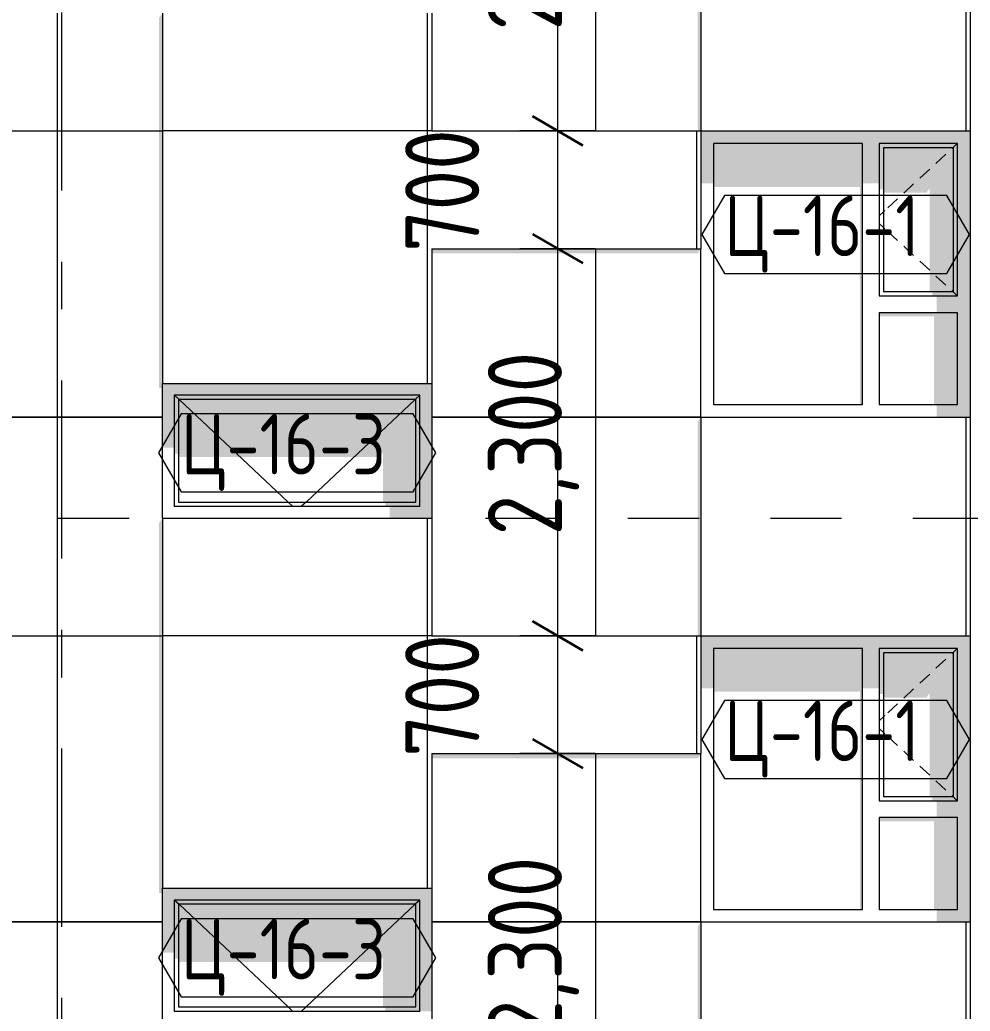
# Model space of a CAD drawing. Header units: millimetres. Extents: x 18162 to 7085488, y 72188 to 247925.
# Drawn here: x 4822692 to 4828340, y 100907 to 106797 of the extents above; entities that cross this region are included whole.
import ezdxf
from ezdxf.enums import TextEntityAlignment as Align

# ---------------------------------------------------------------- set-up
doc = ezdxf.new("R2010")
doc.units = ezdxf.units.MM
doc.header["$MEASUREMENT"] = 0
doc.linetypes.add('Dashed', pattern=[423.333333, 211.666667, -211.666667])
doc.linetypes.add('Double Dashed', pattern=[1093.611073, 529.166651, -211.666656, 141.111112, -211.666656])
for name, color, linetype in [('Archicad Windows', 7, 'Continuous'), ('Structural - Bearing', 7, 'Continuous'), ('Structural - Grid', 7, 'Continuous')]:
    doc.layers.add(name, color=color, linetype=linetype)
doc.styles.add('GENERATED_STYLE_3', font='', dxfattribs={"width": 0.8})
doc.styles.get('GENERATED_STYLE_3').set_extended_font_data('ISOCPEUR MON')
doc.dimstyles.new('GENERATED_STYLE__16', dxfattribs={"dimtxt": 440.00001, "dimasz": 228, "dimexe": 0.18, "dimexo": 0.0625, "dimgap": 0, "dimtad": 1, "dimdec": 0, "dimzin": 0, "dimdsep": 46, "dimtxsty": 'GENERATED_STYLE_3', "dimblk": 'ARROWHEAD_2', "dimblk1": 'ARROWHEAD_2', "dimblk2": 'ARROWHEAD_2', "dimcen": 0.09, "dimse1": 1, "dimse2": 1, "dimclrd": 13, "dimclre": 13, "dimclrt": 13, "dimadec": 0, "dimazin": 0, "dimtfac": 1, "dimtdec": 4, "dimtmove": 0, "dimatfit": 3, "dimfxl": 1, "dimtolj": 1, "dimtzin": 0, "dimarcsym": 0})

# ---------------------------------------------------------------- blocks, each defined once
blk = doc.blocks.new('*X1798', base_point=(4860813, 82836.7))
at = {"layer": 'Structural - Bearing', "color": 8, "linetype": 'Continuous', "lineweight": 13}
for p, q in [((4822913, 103736.7), (4822913, 101436.7)), ((4822501.9, 103136.7), (4822913, 103136.7)), ((4822913, 103136.7), (4823539.5, 103136.7)), ((4822913, 101436.7), (4822501.9, 101436.7)), ((4822501.9, 101436.7), (4822913, 101436.7)), ((4822913, 101436.7), (4823539.5, 101436.7)), ((4822913, 101436.7), (4822913, 100836.7)), ((4823539.5, 101436.7), (4822913, 101436.7))]:
    blk.add_line(p, q, dxfattribs=at)
blk = doc.blocks.new('*X1799', base_point=(4860813, 82836.7))
at = {"layer": 'Structural - Bearing', "color": 8, "linetype": 'Continuous', "lineweight": 13}
for p, q in [((4826113, 102436.7), (4826113, 101436.7)), ((4825139.5, 101436.7), (4825613, 101436.7)), ((4825613, 101436.7), (4825139.5, 101436.7)), ((4826113, 101436.7), (4825613, 101436.7)), ((4825613, 101436.7), (4826113, 101436.7)), ((4826113, 101436.7), (4826739.5, 101436.7)), ((4826113, 101436.7), (4826113, 100836.7)), ((4826739.5, 101436.7), (4826113, 101436.7)), ((4826113, 100836.7), (4826113, 100736.7))]:
    blk.add_line(p, q, dxfattribs=at)
blk = doc.blocks.new('*X1800', base_point=(4860813, 82836.7))
at = {"layer": 'Structural - Bearing', "color": 8, "linetype": 'Continuous', "lineweight": 13}
for p, q in [((4826113, 103736.7), (4826113, 103136.7)), ((4825139.5, 103136.7), (4825613, 103136.7)), ((4825613, 103136.7), (4826113, 103136.7)), ((4826113, 103136.7), (4826739.5, 103136.7))]:
    blk.add_line(p, q, dxfattribs=at)
blk = doc.blocks.new('*X1806', base_point=(4860813, 82836.7))
at = {"layer": 'Structural - Bearing', "color": 8, "linetype": 'Continuous', "lineweight": 13}
for p, q in [((4822913, 106736.7), (4822913, 104436.7)), ((4822501.9, 106136.7), (4822913, 106136.7)), ((4822913, 106136.7), (4823539.5, 106136.7)), ((4822913, 104436.7), (4822501.9, 104436.7)), ((4822501.9, 104436.7), (4822913, 104436.7)), ((4822913, 104436.7), (4823539.5, 104436.7)), ((4822913, 104436.7), (4822913, 103836.7)), ((4823539.5, 104436.7), (4822913, 104436.7)), ((4822913, 103836.7), (4822913, 103736.7))]:
    blk.add_line(p, q, dxfattribs=at)
blk = doc.blocks.new('*X1807', base_point=(4860813, 82836.7))
at = {"layer": 'Structural - Bearing', "color": 8, "linetype": 'Continuous', "lineweight": 13}
for p, q in [((4826113, 106736.7), (4826113, 106136.7)), ((4825139.5, 106136.7), (4825613, 106136.7)), ((4825613, 106136.7), (4826113, 106136.7)), ((4826113, 106136.7), (4826739.5, 106136.7))]:
    blk.add_line(p, q, dxfattribs=at)
blk = doc.blocks.new('*X1808', base_point=(4860813, 82836.7))
at = {"layer": 'Structural - Bearing', "color": 8, "linetype": 'Continuous', "lineweight": 13}
for p, q in [((4826113, 105436.7), (4826113, 104436.7)), ((4825139.5, 104436.7), (4825613, 104436.7)), ((4825613, 104436.7), (4825139.5, 104436.7)), ((4826113, 104436.7), (4825613, 104436.7)), ((4825613, 104436.7), (4826113, 104436.7)), ((4826113, 104436.7), (4826739.5, 104436.7)), ((4826113, 104436.7), (4826113, 103836.7)), ((4826739.5, 104436.7), (4826113, 104436.7)), ((4826113, 103836.7), (4826113, 103736.7))]:
    blk.add_line(p, q, dxfattribs=at)
blk = doc.blocks.new('*X1815', base_point=(4860813, 82836.7))
at = {"layer": 'Structural - Bearing', "color": 8, "linetype": 'Continuous', "lineweight": 13}
blk.add_line((4822913, 106836.7), (4822913, 106736.7), dxfattribs=at)
blk = doc.blocks.new('*X1816', base_point=(4860813, 82836.7))
at = {"layer": 'Structural - Bearing', "color": 8, "linetype": 'Continuous', "lineweight": 13}
for p, q in [((4826113, 108436.7), (4826113, 107436.7)), ((4825139.5, 107436.7), (4825613, 107436.7)), ((4825613, 107436.7), (4825139.5, 107436.7)), ((4826113, 107436.7), (4825613, 107436.7)), ((4825613, 107436.7), (4826113, 107436.7)), ((4826113, 107436.7), (4826739.5, 107436.7)), ((4826113, 107436.7), (4826113, 106836.7)), ((4826739.5, 107436.7), (4826113, 107436.7)), ((4826113, 106836.7), (4826113, 106736.7))]:
    blk.add_line(p, q, dxfattribs=at)
blk = doc.blocks.new('*X1996', base_point=(4860813, 82836.7))
at = {"layer": 'Structural - Bearing', "color": 7, "linetype": 'Continuous', "lineweight": 9}
for p, q in [((4825113, 103836.7), (4825113, 101636.7)), ((4824013, 103136.7), (4823539.5, 103136.7)), ((4825113, 103136.7), (4824013, 103136.7)), ((4825139.5, 103136.7), (4825113, 103136.7))]:
    blk.add_line(p, q, dxfattribs=at)
blk = doc.blocks.new('*X1997', base_point=(4860813, 82836.7))
at = {"layer": 'Structural - Bearing', "color": 7, "linetype": 'Continuous', "lineweight": 9}
for p, q in [((4825113, 106836.7), (4825113, 104636.7)), ((4824013, 106136.7), (4823539.5, 106136.7)), ((4825113, 106136.7), (4824013, 106136.7)), ((4825139.5, 106136.7), (4825113, 106136.7))]:
    blk.add_line(p, q, dxfattribs=at)
blk = doc.blocks.new('*X2011', base_point=(4860813, 82836.7))
at = {"layer": 'Structural - Bearing', "color": 7, "linetype": 'Continuous', "lineweight": 9}
blk.add_line((4826713, 103136.7), (4826713, 102436.7), dxfattribs=at)
blk = doc.blocks.new('*X2012', base_point=(4860813, 82836.7))
at = {"layer": 'Structural - Bearing', "color": 7, "linetype": 'Continuous', "lineweight": 9}
blk.add_line((4826713, 106136.7), (4826713, 105436.7), dxfattribs=at)
blk = doc.blocks.new('*X2024', base_point=(4860813, 82836.7))
at = {"layer": 'Structural - Bearing', "color": 7, "linetype": 'Continuous', "lineweight": 9}
for p, q in [((4828313, 101436.7), (4828313, 100836.7)), ((4828313, 100836.7), (4828313, 100136.7))]:
    blk.add_line(p, q, dxfattribs=at)
blk = doc.blocks.new('*X2025', base_point=(4860813, 82836.7))
at = {"layer": 'Structural - Bearing', "color": 7, "linetype": 'Continuous', "lineweight": 9}
for p, q in [((4828313, 104436.7), (4828313, 103836.7)), ((4828313, 103836.7), (4828313, 103136.7))]:
    blk.add_line(p, q, dxfattribs=at)
blk = doc.blocks.new('*X2026', base_point=(4860813, 82836.7))
at = {"layer": 'Structural - Bearing', "color": 7, "linetype": 'Continuous', "lineweight": 9}
for p, q in [((4828313, 107436.7), (4828313, 106836.7)), ((4828313, 106836.7), (4828313, 106136.7))]:
    blk.add_line(p, q, dxfattribs=at)
blk = doc.blocks.new('*D2133', base_point=(4860813, 82836.7))
at = {"color": 12, "linetype": 'Continuous', "lineweight": 35}
for p, q in [((4825738.1, 102523.3), (4826038.1, 102350.1)), ((4825738.1, 100223.3), (4826038.1, 100050.1))]:
    blk.add_line(p, q, dxfattribs=at)
at = {"color": 13, "linetype": 'Continuous', "lineweight": 13}
for p, q in [((4826113.1, 102436.7), (4825663.1, 102436.7)), ((4825888.1, 100136.7), (4825888.1, 102436.7)), ((4826113.1, 100136.7), (4825663.1, 100136.7))]:
    blk.add_line(p, q, dxfattribs=at)
at = {"color": 13, "lineweight": 13, "char_height": 440, "attachment_point": 7, "rotation": 90, "style": 'GENERATED_STYLE_3'}
for s, insert in [('\\A1;{\\pql;\\fISOCPEUR MON|b0|i0|c0|p0;\\W0.800000;700}', (4825421.8, 102417.8)), ('\\A1;{\\pql;\\fISOCPEUR MON|b0|i0|c0|p0;\\W0.800000;2,300}', (4826015.7, 100733.4))]:
    blk.add_mtext(s, dxfattribs=dict(at, insert=insert))
blk = doc.blocks.new('ARROWHEAD_2')
at = {"color": 0, "linetype": 'Continuous', "lineweight": 0}
for p, q in [((-0.378, -0.655), (0.378, 0.655)), ((0, 0), (-1, 0))]:
    blk.add_line(p, q, dxfattribs=at)
blk = doc.blocks.new('*D2134', base_point=(4860813, 82836.7))
at = {"color": 12, "linetype": 'Continuous', "lineweight": 35}
for p, q in [((4825738.1, 103223.3), (4826038.1, 103050.1)), ((4825738.1, 102523.3), (4826038.1, 102350.1))]:
    blk.add_line(p, q, dxfattribs=at)
at = {"color": 13, "linetype": 'Continuous', "lineweight": 13}
for p, q in [((4826113.1, 103136.7), (4825663.1, 103136.7)), ((4825888.1, 102436.7), (4825888.1, 103136.7)), ((4826113.1, 102436.7), (4825663.1, 102436.7))]:
    blk.add_line(p, q, dxfattribs=at)
blk = doc.blocks.new('*D2135', base_point=(4860813, 82836.7))
at = {"color": 12, "linetype": 'Continuous', "lineweight": 35}
for p, q in [((4825738.1, 105523.3), (4826038.1, 105350.1)), ((4825738.1, 103223.3), (4826038.1, 103050.1))]:
    blk.add_line(p, q, dxfattribs=at)
at = {"color": 13, "linetype": 'Continuous', "lineweight": 13}
for p, q in [((4826113.1, 105436.7), (4825663.1, 105436.7)), ((4825888.1, 103136.7), (4825888.1, 105436.7)), ((4826113.1, 103136.7), (4825663.1, 103136.7))]:
    blk.add_line(p, q, dxfattribs=at)
at = {"color": 13, "lineweight": 13, "char_height": 440, "attachment_point": 7, "rotation": 90, "style": 'GENERATED_STYLE_3'}
for s, insert in [('\\A1;{\\pql;\\fISOCPEUR MON|b0|i0|c0|p0;\\W0.800000;700}', (4825421.8, 105417.8)), ('\\A1;{\\pql;\\fISOCPEUR MON|b0|i0|c0|p0;\\W0.800000;2,300}', (4826015.7, 103733.4))]:
    blk.add_mtext(s, dxfattribs=dict(at, insert=insert))
blk = doc.blocks.new('*D2136', base_point=(4860813, 82836.7))
at = {"color": 12, "linetype": 'Continuous', "lineweight": 35}
for p, q in [((4825738.1, 106223.3), (4826038.1, 106050.1)), ((4825738.1, 105523.3), (4826038.1, 105350.1))]:
    blk.add_line(p, q, dxfattribs=at)
at = {"color": 13, "linetype": 'Continuous', "lineweight": 13}
for p, q in [((4826113.1, 106136.7), (4825663.1, 106136.7)), ((4825888.1, 105436.7), (4825888.1, 106136.7)), ((4826113.1, 105436.7), (4825663.1, 105436.7))]:
    blk.add_line(p, q, dxfattribs=at)
blk = doc.blocks.new('*D2137', base_point=(4860813, 82836.7))
at = {"color": 12, "linetype": 'Continuous', "lineweight": 35}
for p, q in [((4825738.1, 108523.3), (4826038.1, 108350.1)), ((4825738.1, 106223.3), (4826038.1, 106050.1))]:
    blk.add_line(p, q, dxfattribs=at)
at = {"color": 13, "linetype": 'Continuous', "lineweight": 13}
for p, q in [((4826113.1, 108436.7), (4825663.1, 108436.7)), ((4825888.1, 106136.7), (4825888.1, 108436.7)), ((4826113.1, 106136.7), (4825663.1, 106136.7))]:
    blk.add_line(p, q, dxfattribs=at)
at = {"color": 13, "lineweight": 13, "char_height": 440, "attachment_point": 7, "rotation": 90, "style": 'GENERATED_STYLE_3'}
for s, insert in [('\\A1;{\\pql;\\fISOCPEUR MON|b0|i0|c0|p0;\\W0.800000;700}', (4825421.8, 108417.8)), ('\\A1;{\\pql;\\fISOCPEUR MON|b0|i0|c0|p0;\\W0.800000;2,300}', (4826015.7, 106733.4))]:
    blk.add_mtext(s, dxfattribs=dict(at, insert=insert))
blk = doc.blocks.new('Label_18_3', base_point=(4827539.5, 102286.7))
at = {"color": 13, "linetype": 'Continuous', "lineweight": 13, "flags": 128}
blk.add_lwpolyline([(4826744.4, 102520.9), (4826878.5, 102288.7), (4828200.6, 102288.7), (4828334.7, 102520.9), (4828200.6, 102753.2), (4826878.5, 102753.2)], close=True, dxfattribs=at)
at = {"color": 13, "lineweight": 13, "insert": (4826878.5, 102752.5), "char_height": 360, "attachment_point": 1, "style": 'GENERATED_STYLE_3'}
blk.add_mtext('\\A1;{\\pql;\\pt0,253000;\\fISOCPEUR MON|b0|i0|c0|p0;\\W0.800000;Ц-16-1\\fISOCPEUR MON|b0|i0|c0|p0;\\W0.800000;\\A1{\\H.66x;\\S^  ;}\\fISOCPEUR MON|b0|i0|c0|p0;\\W0.800000;\\fISOCPEUR MON|b0|i0|c0|p0;\\W0.800000;\\A1{\\H.66x;\\S^  ;}\\fISOCPEUR MON|b0|i0|c0|p0;\\W0.800000; \\fISOCPEUR MON|b0|i0|c0|p0;\\W0.800000;\\fISOCPEUR MON|b0|i0|c0|p0;\\W0.800000;\\fISOCPEUR MON|b0|i0|c0|p0;\\W0.800000;\\fISOCPEUR MON|b0|i0|c0|p0;\\W0.800000;\\fISOCPEUR MON|b0|i0|c0|p0;\\W0.800000;\\fISOCPEUR MON|b0|i0|c0|p0;\\W0.800000;\\fISOCPEUR MON|b0|i0|c0|p0;\\W0.800000;\\fISOCPEUR MON|b0|i0|c0|p0;\\W0.800000;\\fISOCPEUR MON|b0|i0|c0|p0;\\W0.800000;\\fISOCPEUR MON|b0|i0|c0|p0;\\W0.800000;\\fISOCPEUR MON|b0|i0|c0|p0;\\W0.800000;\\fISOCPEUR MON|b0|i0|c0|p0;\\W0.800000;\\fISOCPEUR MON|b0|i0|c0|p0;\\W0.800000;\\fISOCPEUR MON|b0|i0|c0|p0;\\W0.800000;\\fISOCPEUR MON|b0|i0|c0|p0;\\W0.800000;\\fISOCPEUR MON|b0|i0|c0|p0;\\W0.800000;\\fISOCPEUR MON|b0|i0|c0|p0;\\W0.800000;\\fISOCPEUR MON|b0|i0|c0|p0;\\W0.800000;\\fISOCPEUR MON|b0|i0|c0|p0;\\W0.800000;\\fISOCPEUR MON|b0|i0|c0|p0;\\W0.800000;\\fISOCPEUR MON|b0|i0|c0|p0;\\W0.800000;\\fISOCPEUR MON|b0|i0|c0|p0;\\W0.800000;\\fISOCPEUR MON|b0|i0|c0|p0;\\W0.800000;\\fISOCPEUR MON|b0|i0|c0|p0;\\W0.800000;\\fISOCPEUR MON|b0|i0|c0|p0;\\W0.800000;\\fISOCPEUR MON|b0|i0|c0|p0;\\W0.800000;\\fISOCPEUR MON|b0|i0|c0|p0;\\W0.800000;\\fISOCPEUR MON|b0|i0|c0|p0;\\W0.800000;\\fISOCPEUR MON|b0|i0|c0|p0;\\W0.800000;\\fISOCPEUR MON|b0|i0|c0|p0;\\W0.800000;\\fISOCPEUR MON|b0|i0|c0|p0;\\W0.800000;\\fISOCPEUR MON|b0|i0|c0|p0;\\W0.800000;\\fISOCPEUR MON|b0|i0|c0|p0;\\W0.800000;\\fISOCPEUR MON|b0|i0|c0|p0;\\W0.800000;\\fISOCPEUR MON|b0|i0|c0|p0;\\W0.800000;\\fISOCPEUR MON|b0|i0|c0|p0;\\W0.800000;\\fISOCPEUR MON|b0|i0|c0|p0;\\W0.800000;\\fISOCPEUR MON|b0|i0|c0|p0;\\W0.800000;\\fISOCPEUR MON|b0|i0|c0|p0;\\W0.800000;\\fISOCPEUR MON|b0|i0|c0|p0;\\W0.800000;\\fISOCPEUR MON|b0|i0|c0|p0;\\W0.800000;\\fISOCPEUR MON|b0|i0|c0|p0;\\W0.800000;\\fISOCPEUR MON|b0|i0|c0|p0;\\W0.800000;}', dxfattribs=at)
blk = doc.blocks.new('Label_20_3', base_point=(4824339.5, 100989.7))
at = {"color": 13, "linetype": 'Continuous', "lineweight": 13, "flags": 128}
blk.add_lwpolyline([(4823515.6, 101224), (4823649.7, 100991.7), (4825029.3, 100991.7), (4825163.4, 101224), (4825029.3, 101456.2), (4823649.7, 101456.2)], close=True, dxfattribs=at)
at = {"color": 13, "lineweight": 13, "insert": (4823649.7, 101455.5), "char_height": 360, "attachment_point": 1, "style": 'GENERATED_STYLE_3'}
blk.add_mtext('\\A1;{\\pql;\\pt0,253000;\\fISOCPEUR MON|b0|i0|c0|p0;\\W0.800000;Ц-16-3\\fISOCPEUR MON|b0|i0|c0|p0;\\W0.800000;\\A1{\\H.66x;\\S^  ;}\\fISOCPEUR MON|b0|i0|c0|p0;\\W0.800000;\\fISOCPEUR MON|b0|i0|c0|p0;\\W0.800000;\\A1{\\H.66x;\\S^  ;}\\fISOCPEUR MON|b0|i0|c0|p0;\\W0.800000; \\fISOCPEUR MON|b0|i0|c0|p0;\\W0.800000;\\fISOCPEUR MON|b0|i0|c0|p0;\\W0.800000;\\fISOCPEUR MON|b0|i0|c0|p0;\\W0.800000;\\fISOCPEUR MON|b0|i0|c0|p0;\\W0.800000;\\fISOCPEUR MON|b0|i0|c0|p0;\\W0.800000;\\fISOCPEUR MON|b0|i0|c0|p0;\\W0.800000;\\fISOCPEUR MON|b0|i0|c0|p0;\\W0.800000;\\fISOCPEUR MON|b0|i0|c0|p0;\\W0.800000;\\fISOCPEUR MON|b0|i0|c0|p0;\\W0.800000;\\fISOCPEUR MON|b0|i0|c0|p0;\\W0.800000;\\fISOCPEUR MON|b0|i0|c0|p0;\\W0.800000;\\fISOCPEUR MON|b0|i0|c0|p0;\\W0.800000;\\fISOCPEUR MON|b0|i0|c0|p0;\\W0.800000;\\fISOCPEUR MON|b0|i0|c0|p0;\\W0.800000;\\fISOCPEUR MON|b0|i0|c0|p0;\\W0.800000;\\fISOCPEUR MON|b0|i0|c0|p0;\\W0.800000;\\fISOCPEUR MON|b0|i0|c0|p0;\\W0.800000;\\fISOCPEUR MON|b0|i0|c0|p0;\\W0.800000;\\fISOCPEUR MON|b0|i0|c0|p0;\\W0.800000;\\fISOCPEUR MON|b0|i0|c0|p0;\\W0.800000;\\fISOCPEUR MON|b0|i0|c0|p0;\\W0.800000;\\fISOCPEUR MON|b0|i0|c0|p0;\\W0.800000;\\fISOCPEUR MON|b0|i0|c0|p0;\\W0.800000;\\fISOCPEUR MON|b0|i0|c0|p0;\\W0.800000;\\fISOCPEUR MON|b0|i0|c0|p0;\\W0.800000;\\fISOCPEUR MON|b0|i0|c0|p0;\\W0.800000;\\fISOCPEUR MON|b0|i0|c0|p0;\\W0.800000;\\fISOCPEUR MON|b0|i0|c0|p0;\\W0.800000;\\fISOCPEUR MON|b0|i0|c0|p0;\\W0.800000;\\fISOCPEUR MON|b0|i0|c0|p0;\\W0.800000;\\fISOCPEUR MON|b0|i0|c0|p0;\\W0.800000;\\fISOCPEUR MON|b0|i0|c0|p0;\\W0.800000;\\fISOCPEUR MON|b0|i0|c0|p0;\\W0.800000;\\fISOCPEUR MON|b0|i0|c0|p0;\\W0.800000;\\fISOCPEUR MON|b0|i0|c0|p0;\\W0.800000;\\fISOCPEUR MON|b0|i0|c0|p0;\\W0.800000;\\fISOCPEUR MON|b0|i0|c0|p0;\\W0.800000;\\fISOCPEUR MON|b0|i0|c0|p0;\\W0.800000;\\fISOCPEUR MON|b0|i0|c0|p0;\\W0.800000;\\fISOCPEUR MON|b0|i0|c0|p0;\\W0.800000;\\fISOCPEUR MON|b0|i0|c0|p0;\\W0.800000;\\fISOCPEUR MON|b0|i0|c0|p0;\\W0.800000;\\fISOCPEUR MON|b0|i0|c0|p0;\\W0.800000;}', dxfattribs=at)
blk = doc.blocks.new('Label_23_3', base_point=(4827539.5, 105286.7))
at = {"color": 13, "linetype": 'Continuous', "lineweight": 13, "flags": 128}
blk.add_lwpolyline([(4826744.4, 105520.9), (4826878.5, 105288.7), (4828200.6, 105288.7), (4828334.7, 105520.9), (4828200.6, 105753.2), (4826878.5, 105753.2)], close=True, dxfattribs=at)
at = {"color": 13, "lineweight": 13, "insert": (4826878.5, 105752.5), "char_height": 360, "attachment_point": 1, "style": 'GENERATED_STYLE_3'}
blk.add_mtext('\\A1;{\\pql;\\pt0,253000;\\fISOCPEUR MON|b0|i0|c0|p0;\\W0.800000;Ц-16-1\\fISOCPEUR MON|b0|i0|c0|p0;\\W0.800000;\\A1{\\H.66x;\\S^  ;}\\fISOCPEUR MON|b0|i0|c0|p0;\\W0.800000;\\fISOCPEUR MON|b0|i0|c0|p0;\\W0.800000;\\A1{\\H.66x;\\S^  ;}\\fISOCPEUR MON|b0|i0|c0|p0;\\W0.800000; \\fISOCPEUR MON|b0|i0|c0|p0;\\W0.800000;\\fISOCPEUR MON|b0|i0|c0|p0;\\W0.800000;\\fISOCPEUR MON|b0|i0|c0|p0;\\W0.800000;\\fISOCPEUR MON|b0|i0|c0|p0;\\W0.800000;\\fISOCPEUR MON|b0|i0|c0|p0;\\W0.800000;\\fISOCPEUR MON|b0|i0|c0|p0;\\W0.800000;\\fISOCPEUR MON|b0|i0|c0|p0;\\W0.800000;\\fISOCPEUR MON|b0|i0|c0|p0;\\W0.800000;\\fISOCPEUR MON|b0|i0|c0|p0;\\W0.800000;\\fISOCPEUR MON|b0|i0|c0|p0;\\W0.800000;\\fISOCPEUR MON|b0|i0|c0|p0;\\W0.800000;\\fISOCPEUR MON|b0|i0|c0|p0;\\W0.800000;\\fISOCPEUR MON|b0|i0|c0|p0;\\W0.800000;\\fISOCPEUR MON|b0|i0|c0|p0;\\W0.800000;\\fISOCPEUR MON|b0|i0|c0|p0;\\W0.800000;\\fISOCPEUR MON|b0|i0|c0|p0;\\W0.800000;\\fISOCPEUR MON|b0|i0|c0|p0;\\W0.800000;\\fISOCPEUR MON|b0|i0|c0|p0;\\W0.800000;\\fISOCPEUR MON|b0|i0|c0|p0;\\W0.800000;\\fISOCPEUR MON|b0|i0|c0|p0;\\W0.800000;\\fISOCPEUR MON|b0|i0|c0|p0;\\W0.800000;\\fISOCPEUR MON|b0|i0|c0|p0;\\W0.800000;\\fISOCPEUR MON|b0|i0|c0|p0;\\W0.800000;\\fISOCPEUR MON|b0|i0|c0|p0;\\W0.800000;\\fISOCPEUR MON|b0|i0|c0|p0;\\W0.800000;\\fISOCPEUR MON|b0|i0|c0|p0;\\W0.800000;\\fISOCPEUR MON|b0|i0|c0|p0;\\W0.800000;\\fISOCPEUR MON|b0|i0|c0|p0;\\W0.800000;\\fISOCPEUR MON|b0|i0|c0|p0;\\W0.800000;\\fISOCPEUR MON|b0|i0|c0|p0;\\W0.800000;\\fISOCPEUR MON|b0|i0|c0|p0;\\W0.800000;\\fISOCPEUR MON|b0|i0|c0|p0;\\W0.800000;\\fISOCPEUR MON|b0|i0|c0|p0;\\W0.800000;\\fISOCPEUR MON|b0|i0|c0|p0;\\W0.800000;\\fISOCPEUR MON|b0|i0|c0|p0;\\W0.800000;\\fISOCPEUR MON|b0|i0|c0|p0;\\W0.800000;\\fISOCPEUR MON|b0|i0|c0|p0;\\W0.800000;\\fISOCPEUR MON|b0|i0|c0|p0;\\W0.800000;\\fISOCPEUR MON|b0|i0|c0|p0;\\W0.800000;\\fISOCPEUR MON|b0|i0|c0|p0;\\W0.800000;\\fISOCPEUR MON|b0|i0|c0|p0;\\W0.800000;\\fISOCPEUR MON|b0|i0|c0|p0;\\W0.800000;\\fISOCPEUR MON|b0|i0|c0|p0;\\W0.800000;}', dxfattribs=at)
blk = doc.blocks.new('Label_25_3', base_point=(4824339.5, 103989.7))
at = {"color": 13, "linetype": 'Continuous', "lineweight": 13, "flags": 128}
blk.add_lwpolyline([(4823515.6, 104224), (4823649.7, 103991.7), (4825029.3, 103991.7), (4825163.4, 104224), (4825029.3, 104456.2), (4823649.7, 104456.2)], close=True, dxfattribs=at)
at = {"color": 13, "lineweight": 13, "insert": (4823649.7, 104455.5), "char_height": 360, "attachment_point": 1, "style": 'GENERATED_STYLE_3'}
blk.add_mtext('\\A1;{\\pql;\\pt0,253000;\\fISOCPEUR MON|b0|i0|c0|p0;\\W0.800000;Ц-16-3\\fISOCPEUR MON|b0|i0|c0|p0;\\W0.800000;\\A1{\\H.66x;\\S^  ;}\\fISOCPEUR MON|b0|i0|c0|p0;\\W0.800000;\\fISOCPEUR MON|b0|i0|c0|p0;\\W0.800000;\\A1{\\H.66x;\\S^  ;}\\fISOCPEUR MON|b0|i0|c0|p0;\\W0.800000; \\fISOCPEUR MON|b0|i0|c0|p0;\\W0.800000;\\fISOCPEUR MON|b0|i0|c0|p0;\\W0.800000;\\fISOCPEUR MON|b0|i0|c0|p0;\\W0.800000;\\fISOCPEUR MON|b0|i0|c0|p0;\\W0.800000;\\fISOCPEUR MON|b0|i0|c0|p0;\\W0.800000;\\fISOCPEUR MON|b0|i0|c0|p0;\\W0.800000;\\fISOCPEUR MON|b0|i0|c0|p0;\\W0.800000;\\fISOCPEUR MON|b0|i0|c0|p0;\\W0.800000;\\fISOCPEUR MON|b0|i0|c0|p0;\\W0.800000;\\fISOCPEUR MON|b0|i0|c0|p0;\\W0.800000;\\fISOCPEUR MON|b0|i0|c0|p0;\\W0.800000;\\fISOCPEUR MON|b0|i0|c0|p0;\\W0.800000;\\fISOCPEUR MON|b0|i0|c0|p0;\\W0.800000;\\fISOCPEUR MON|b0|i0|c0|p0;\\W0.800000;\\fISOCPEUR MON|b0|i0|c0|p0;\\W0.800000;\\fISOCPEUR MON|b0|i0|c0|p0;\\W0.800000;\\fISOCPEUR MON|b0|i0|c0|p0;\\W0.800000;\\fISOCPEUR MON|b0|i0|c0|p0;\\W0.800000;\\fISOCPEUR MON|b0|i0|c0|p0;\\W0.800000;\\fISOCPEUR MON|b0|i0|c0|p0;\\W0.800000;\\fISOCPEUR MON|b0|i0|c0|p0;\\W0.800000;\\fISOCPEUR MON|b0|i0|c0|p0;\\W0.800000;\\fISOCPEUR MON|b0|i0|c0|p0;\\W0.800000;\\fISOCPEUR MON|b0|i0|c0|p0;\\W0.800000;\\fISOCPEUR MON|b0|i0|c0|p0;\\W0.800000;\\fISOCPEUR MON|b0|i0|c0|p0;\\W0.800000;\\fISOCPEUR MON|b0|i0|c0|p0;\\W0.800000;\\fISOCPEUR MON|b0|i0|c0|p0;\\W0.800000;\\fISOCPEUR MON|b0|i0|c0|p0;\\W0.800000;\\fISOCPEUR MON|b0|i0|c0|p0;\\W0.800000;\\fISOCPEUR MON|b0|i0|c0|p0;\\W0.800000;\\fISOCPEUR MON|b0|i0|c0|p0;\\W0.800000;\\fISOCPEUR MON|b0|i0|c0|p0;\\W0.800000;\\fISOCPEUR MON|b0|i0|c0|p0;\\W0.800000;\\fISOCPEUR MON|b0|i0|c0|p0;\\W0.800000;\\fISOCPEUR MON|b0|i0|c0|p0;\\W0.800000;\\fISOCPEUR MON|b0|i0|c0|p0;\\W0.800000;\\fISOCPEUR MON|b0|i0|c0|p0;\\W0.800000;\\fISOCPEUR MON|b0|i0|c0|p0;\\W0.800000;\\fISOCPEUR MON|b0|i0|c0|p0;\\W0.800000;\\fISOCPEUR MON|b0|i0|c0|p0;\\W0.800000;\\fISOCPEUR MON|b0|i0|c0|p0;\\W0.800000;\\fISOCPEUR MON|b0|i0|c0|p0;\\W0.800000;}', dxfattribs=at)
blk = doc.blocks.new('Standard grid marker[370]_3', base_point=(4822939.5, 142836.7))
at = {"layer": 'Structural - Grid', "color": 13, "linetype": 'Double Dashed', "lineweight": 13, "ltscale": 2}
blk.add_line((4822939.5, 141836.7), (4822939.5, 80336.7), dxfattribs=at)
at = {"layer": 'Structural - Grid', "color": 13, "lineweight": 13, "style": 'GENERATED_STYLE_3'}
blk.add_attdef('AC_MarkerText_1', text='', height=500, rotation=360, dxfattribs=at).set_placement((4822939.5, 78986.7), align=Align.TOP_CENTER)

msp = doc.modelspace()

# ---------------------------------------------------------------- hatches: boundary and pattern name
at = {"layer": 'Archicad Windows', "linetype": 'Continuous', "lineweight": 0}
for points in [[(4827699.5, 106061.7), (4827799.5, 106061.7), (4828264.5, 106061.7), (4828339.5, 106061.7), (4828339.5, 106136.7), (4826739.5, 106136.7), (4826739.5, 106061.7), (4826814.5, 106061.7)], [(4826814.5, 106061.7), (4826739.5, 106061.7), (4826739.5, 105825.6), (4826814.5, 105825.6)], [(4827699.5, 106061.7), (4826814.5, 106061.7), (4826814.5, 105804.3), (4827684.5, 105804.3), (4827684.5, 104511.7), (4827699.5, 104511.7)], [(4827699.5, 105825.6), (4827799.5, 105825.6), (4827799.5, 106061.7), (4827699.5, 106061.7)], [(4828264.5, 106061.7), (4827799.5, 106061.7), (4827799.5, 106036.7), (4827824.5, 106036.7), (4828239.5, 106036.7), (4828264.5, 106036.7)], [(4827824.5, 106036.7), (4827799.5, 106036.7), (4827799.5, 105790.2), (4827824.5, 105790.2)], [(4828239.5, 106036.7), (4827824.5, 106036.7), (4827824.5, 105769), (4828079.5, 105769), (4828099.5, 105797.3), (4828099.5, 105181.7), (4828239.5, 105181.7)], [(4828239.5, 105181.7), (4828264.5, 105181.7), (4828264.5, 106036.7), (4828239.5, 106036.7)], [(4828264.5, 105156.7), (4828264.5, 105056.7), (4828264.5, 104511.7), (4828339.5, 104511.7), (4828339.5, 106061.7), (4828264.5, 106061.7)], [(4828264.5, 105181.7), (4828114.5, 105181.7), (4828114.5, 105156.7), (4828264.5, 105156.7)], [(4828264.5, 105156.7), (4828139.5, 105156.7), (4828139.5, 105056.7), (4828264.5, 105056.7)], [(4828264.5, 105056.7), (4827799.5, 105056.7), (4827799.5, 105035.5), (4828124.5, 105035.5), (4828124.5, 104511.7), (4828264.5, 104511.7)], [(4823539.5, 104636.7), (4823539.5, 104566.7), (4823609.5, 104566.7), (4825069.5, 104566.7), (4825139.5, 104566.7), (4825139.5, 104636.7)], [(4823609.5, 104566.7), (4823539.5, 104566.7), (4823539.5, 104254.8), (4823609.5, 104254.8)], [(4823609.5, 104541.7), (4823634.5, 104541.7), (4825044.5, 104541.7), (4825069.5, 104541.7), (4825069.5, 104566.7), (4823609.5, 104566.7)], [(4825139.5, 104566.7), (4825069.5, 104566.7), (4825069.5, 103906.7), (4825139.5, 103906.7)], [(4823609.5, 104541.7), (4823609.5, 104219.5), (4823634.5, 104219.5), (4823634.5, 104541.7)], [(4823634.5, 104541.7), (4823634.5, 104198.3), (4824829.5, 104198.3), (4824849.5, 104226.6), (4824849.5, 103931.7), (4825044.5, 103931.7), (4825044.5, 104541.7)], [(4825044.5, 104541.7), (4825044.5, 103931.7), (4825069.5, 103931.7), (4825069.5, 104541.7)], [(4828139.5, 104436.7), (4828339.5, 104436.7), (4828339.5, 104511.7), (4828139.5, 104511.7)], [(4825069.5, 103931.7), (4824864.5, 103931.7), (4824864.5, 103906.7), (4825069.5, 103906.7)], [(4825139.5, 103906.7), (4824889.5, 103906.7), (4824889.5, 103836.7), (4825139.5, 103836.7)], [(4827699.5, 103061.7), (4827799.5, 103061.7), (4828264.5, 103061.7), (4828339.5, 103061.7), (4828339.5, 103136.7), (4826739.5, 103136.7), (4826739.5, 103061.7), (4826814.5, 103061.7)], [(4826814.5, 103061.7), (4826739.5, 103061.7), (4826739.5, 102825.6), (4826814.5, 102825.6)], [(4827699.5, 103061.7), (4826814.5, 103061.7), (4826814.5, 102804.3), (4827684.5, 102804.3), (4827684.5, 101511.7), (4827699.5, 101511.7)], [(4827699.5, 103061.7), (4827699.5, 102825.6), (4827799.5, 102825.6), (4827799.5, 103061.7)], [(4828264.5, 103061.7), (4827799.5, 103061.7), (4827799.5, 103036.7), (4827824.5, 103036.7), (4828239.5, 103036.7), (4828264.5, 103036.7)], [(4827799.5, 103036.7), (4827799.5, 102790.2), (4827824.5, 102790.2), (4827824.5, 103036.7)], [(4828239.5, 103036.7), (4827824.5, 103036.7), (4827824.5, 102769), (4828079.5, 102769), (4828099.5, 102797.3), (4828099.5, 102181.7), (4828239.5, 102181.7)], [(4828239.5, 102181.7), (4828264.5, 102181.7), (4828264.5, 103036.7), (4828239.5, 103036.7)], [(4828264.5, 102156.7), (4828264.5, 102056.7), (4828264.5, 101511.7), (4828339.5, 101511.7), (4828339.5, 103061.7), (4828264.5, 103061.7)], [(4828264.5, 102181.7), (4828114.5, 102181.7), (4828114.5, 102156.7), (4828264.5, 102156.7)], [(4828264.5, 102156.7), (4828139.5, 102156.7), (4828139.5, 102056.7), (4828264.5, 102056.7)], [(4828264.5, 102056.7), (4827799.5, 102056.7), (4827799.5, 102035.5), (4828124.5, 102035.5), (4828124.5, 101511.7), (4828264.5, 101511.7)], [(4823539.5, 101566.7), (4823609.5, 101566.7), (4825069.5, 101566.7), (4825139.5, 101566.7), (4825139.5, 101636.7), (4823539.5, 101636.7)], [(4823609.5, 101566.7), (4823539.5, 101566.7), (4823539.5, 101254.8), (4823609.5, 101254.8)], [(4825069.5, 101566.7), (4823609.5, 101566.7), (4823609.5, 101541.7), (4823634.5, 101541.7), (4825044.5, 101541.7), (4825069.5, 101541.7)], [(4825139.5, 101566.7), (4825069.5, 101566.7), (4825069.5, 100906.7), (4825139.5, 100906.7)], [(4823609.5, 101541.7), (4823609.5, 101219.5), (4823634.5, 101219.5), (4823634.5, 101541.7)], [(4823634.5, 101541.7), (4823634.5, 101198.3), (4824829.5, 101198.3), (4824849.5, 101226.6), (4824849.5, 100931.7), (4825044.5, 100931.7), (4825044.5, 101541.7)], [(4825044.5, 101541.7), (4825044.5, 100931.7), (4825069.5, 100931.7), (4825069.5, 101541.7)], [(4828139.5, 101436.7), (4828339.5, 101436.7), (4828339.5, 101511.7), (4828139.5, 101511.7)], [(4825069.5, 100931.7), (4824864.5, 100931.7), (4824864.5, 100906.7), (4825069.5, 100906.7)]]:
    msp.add_hatch(color=49, dxfattribs=at).paths.add_polyline_path(points)
at = {"layer": 'Structural - Bearing', "linetype": 'Continuous', "lineweight": 0}
for points in [[(4826719.5, 107408.4), (4826719.5, 106736.7), (4826739.5, 106736.7), (4826739.5, 107436.7)], [(4823539.5, 106836.7), (4823519.5, 106808.4), (4823519.5, 106736.7), (4823539.5, 106736.7)], [(4823519.5, 104608.4), (4823539.5, 104608.4), (4823539.5, 106736.7), (4823519.5, 106736.7)], [(4826719.5, 106736.7), (4826719.5, 106136.7), (4826739.5, 106136.7), (4826739.5, 106736.7)], [(4825139.5, 105436.7), (4825139.5, 105408.4), (4825369.5, 105408.4), (4826719.5, 105408.4), (4826739.5, 105436.7)], [(4826739.5, 104436.7), (4826719.5, 104408.4), (4826719.5, 103736.7), (4826739.5, 103736.7)], [(4823519.5, 103808.4), (4823519.5, 103736.7), (4823539.5, 103736.7), (4823539.5, 103836.7)], [(4823519.5, 103736.7), (4823519.5, 101608.4), (4823539.5, 101608.4), (4823539.5, 103736.7)], [(4826719.5, 103736.7), (4826719.5, 103136.7), (4826739.5, 103136.7), (4826739.5, 103736.7)], [(4825139.5, 102436.7), (4825139.5, 102408.4), (4826719.5, 102408.4), (4826739.5, 102436.7)], [(4826739.5, 101436.7), (4826719.5, 101408.4), (4826719.5, 100736.7), (4826739.5, 100736.7)]]:
    msp.add_hatch(color=49, dxfattribs=at).paths.add_polyline_path(points)

# ---------------------------------------------------------------- linework, layer by layer
at = {"color": 8, "linetype": 'Dashed', "lineweight": 13, "ltscale": 2}
msp.add_line((4805138.5, 103836.7), (4846132, 103836.7), dxfattribs=at)
at = {"layer": 'Archicad Windows', "color": 7, "linetype": 'Continuous', "lineweight": 13}
for p, q in [((4828339.5, 106136.7), (4828339.5, 104436.7)), ((4826739.5, 104436.7), (4826739.5, 105436.7)), ((4823539.5, 103836.7), (4823539.5, 104636.7)), ((4825139.5, 104636.7), (4825139.5, 103836.7)), ((4828339.5, 103136.7), (4828339.5, 101436.7)), ((4826739.5, 101436.7), (4826739.5, 102436.7)), ((4823539.5, 100836.7), (4823539.5, 101636.7)), ((4825139.5, 101636.7), (4825139.5, 100836.7))]:
    msp.add_line(p, q, dxfattribs=at)
at = {"layer": 'Archicad Windows', "color": 7, "linetype": 'Continuous', "lineweight": 9}
for p, q in [((4826814.5, 106061.7), (4826814.5, 104511.7)), ((4827699.5, 106061.7), (4826814.5, 106061.7)), ((4827699.5, 104511.7), (4827699.5, 106061.7)), ((4827799.5, 106061.7), (4827799.5, 105156.7)), ((4828264.5, 106061.7), (4827799.5, 106061.7)), ((4827824.5, 106036.7), (4827824.5, 105181.7)), ((4828239.5, 106036.7), (4827824.5, 106036.7)), ((4828235.6, 106036.7), (4828230.9, 106032.3)), ((4828262.6, 106061.7), (4828235.6, 106036.7)), ((4828239.5, 105181.7), (4828239.5, 106036.7)), ((4828264.5, 105156.7), (4828264.5, 106061.7)), ((4828194.2, 105998.3), (4828135.5, 105943.9)), ((4828098.9, 105909.9), (4828040.2, 105855.5)), ((4828003.5, 105821.5), (4827944.9, 105767.1)), ((4827908.2, 105733.1), (4827849.5, 105678.7)), ((4827824.5, 105655.5), (4827799.5, 105632.4)), ((4827833.2, 105663.6), (4827824.5, 105655.5)), ((4827824.5, 105562.8), (4827799.5, 105586)), ((4827833.2, 105554.8), (4827824.5, 105562.8)), ((4827908.2, 105485.2), (4827849.5, 105539.6)), ((4828003.5, 105396.8), (4827944.9, 105451.2)), ((4828098.9, 105308.5), (4828040.2, 105362.9)), ((4828194.2, 105220.1), (4828135.5, 105274.5)), ((4827799.5, 105156.7), (4828264.5, 105156.7)), ((4827824.5, 105181.7), (4828239.5, 105181.7)), ((4828235.6, 105181.7), (4828230.9, 105186.1)), ((4828262.6, 105156.7), (4828235.6, 105181.7)), ((4827799.5, 105056.7), (4827799.5, 104511.7)), ((4828264.5, 105056.7), (4827799.5, 105056.7)), ((4828264.5, 104511.7), (4828264.5, 105056.7)), ((4823609.5, 104566.7), (4823609.5, 103906.7)), ((4825069.5, 104566.7), (4823609.5, 104566.7)), ((4823611.1, 104566.7), (4823637.7, 104541.7)), ((4825067.9, 104566.7), (4825041.3, 104541.7)), ((4825069.5, 103906.7), (4825069.5, 104566.7)), ((4823634.5, 104541.7), (4823634.5, 103931.7)), ((4825044.5, 104541.7), (4823634.5, 104541.7)), ((4823637.7, 104541.7), (4824286.3, 103931.7)), ((4825041.3, 104541.7), (4824392.7, 103931.7)), ((4825044.5, 103931.7), (4825044.5, 104541.7)), ((4826814.5, 104511.7), (4827699.5, 104511.7)), ((4827799.5, 104511.7), (4828264.5, 104511.7)), ((4823609.5, 103906.7), (4825069.5, 103906.7)), ((4823634.5, 103931.7), (4825044.5, 103931.7)), ((4824286.3, 103931.7), (4824312.9, 103906.7)), ((4824392.7, 103931.7), (4824366.1, 103906.7)), ((4826814.5, 103061.7), (4826814.5, 101511.7)), ((4827699.5, 103061.7), (4826814.5, 103061.7)), ((4827699.5, 101511.7), (4827699.5, 103061.7)), ((4827799.5, 103061.7), (4827799.5, 102156.7)), ((4828264.5, 103061.7), (4827799.5, 103061.7)), ((4827824.5, 103036.7), (4827824.5, 102181.7)), ((4828239.5, 103036.7), (4827824.5, 103036.7)), ((4828235.6, 103036.7), (4828230.9, 103032.3)), ((4828262.6, 103061.7), (4828235.6, 103036.7)), ((4828239.5, 102181.7), (4828239.5, 103036.7)), ((4828264.5, 102156.7), (4828264.5, 103061.7)), ((4828194.2, 102998.3), (4828135.5, 102943.9)), ((4828098.9, 102909.9), (4828040.2, 102855.5)), ((4828003.5, 102821.5), (4827944.9, 102767.1)), ((4827908.2, 102733.1), (4827849.5, 102678.7)), ((4827833.2, 102663.6), (4827824.5, 102655.5)), ((4827824.5, 102655.5), (4827799.5, 102632.4)), ((4827824.5, 102562.8), (4827799.5, 102586)), ((4827833.2, 102554.8), (4827824.5, 102562.8)), ((4827908.2, 102485.2), (4827849.5, 102539.6)), ((4828003.5, 102396.8), (4827944.9, 102451.2)), ((4828098.9, 102308.5), (4828040.2, 102362.9)), ((4828194.2, 102220.1), (4828135.5, 102274.5)), ((4827799.5, 102156.7), (4828264.5, 102156.7)), ((4827824.5, 102181.7), (4828239.5, 102181.7)), ((4828235.6, 102181.7), (4828230.9, 102186.1)), ((4828262.6, 102156.7), (4828235.6, 102181.7)), ((4827799.5, 102056.7), (4827799.5, 101511.7)), ((4828264.5, 102056.7), (4827799.5, 102056.7)), ((4828264.5, 101511.7), (4828264.5, 102056.7)), ((4823609.5, 101566.7), (4823609.5, 100906.7)), ((4825069.5, 101566.7), (4823609.5, 101566.7)), ((4823611.1, 101566.7), (4823637.7, 101541.7)), ((4825067.9, 101566.7), (4825041.3, 101541.7)), ((4825069.5, 100906.7), (4825069.5, 101566.7)), ((4823634.5, 101541.7), (4823634.5, 100931.7)), ((4825044.5, 101541.7), (4823634.5, 101541.7)), ((4823637.7, 101541.7), (4824286.3, 100931.7)), ((4825041.3, 101541.7), (4824392.7, 100931.7)), ((4825044.5, 100931.7), (4825044.5, 101541.7)), ((4826814.5, 101511.7), (4827699.5, 101511.7)), ((4827799.5, 101511.7), (4828264.5, 101511.7)), ((4823609.5, 100906.7), (4825069.5, 100906.7)), ((4823634.5, 100931.7), (4825044.5, 100931.7)), ((4824286.3, 100931.7), (4824312.9, 100906.7)), ((4824392.7, 100931.7), (4824366.1, 100906.7))]:
    msp.add_line(p, q, dxfattribs=at)
at = {"layer": 'Structural - Bearing', "color": 7, "linetype": 'Continuous', "lineweight": 13}
for p, q in [((4826739.5, 107436.7), (4826739.5, 106136.7)), ((4828339.5, 107436.7), (4828339.5, 106136.7)), ((4823539.5, 106836.7), (4823539.5, 104636.7)), ((4825139.5, 106836.7), (4825139.5, 106136.7)), ((4825139.5, 106136.7), (4826739.5, 106136.7)), ((4826739.5, 106136.7), (4826739.5, 105436.7)), ((4826739.5, 106136.7), (4828339.5, 106136.7)), ((4825139.5, 105436.7), (4825139.5, 104636.7)), ((4825139.5, 105436.7), (4826739.5, 105436.7)), ((4823539.5, 104636.7), (4825139.5, 104636.7)), ((4826739.5, 104436.7), (4828339.5, 104436.7)), ((4826739.5, 104436.7), (4826739.5, 103136.7)), ((4828339.5, 104436.7), (4828339.5, 103136.7)), ((4823539.5, 103836.7), (4825139.5, 103836.7)), ((4823539.5, 103836.7), (4823539.5, 101636.7)), ((4825139.5, 103836.7), (4825139.5, 103136.7)), ((4825139.5, 103136.7), (4826739.5, 103136.7)), ((4826739.5, 103136.7), (4826739.5, 102436.7)), ((4826739.5, 103136.7), (4828339.5, 103136.7)), ((4825139.5, 102436.7), (4825139.5, 101636.7)), ((4825139.5, 102436.7), (4826739.5, 102436.7)), ((4823539.5, 101636.7), (4825139.5, 101636.7)), ((4826739.5, 101436.7), (4828339.5, 101436.7)), ((4826739.5, 101436.7), (4826739.5, 100136.7)), ((4828339.5, 101436.7), (4828339.5, 100136.7))]:
    msp.add_line(p, q, dxfattribs=at)

# ---------------------------------------------------------------- block references
at = {"color": 12, "linetype": 'Continuous', "lineweight": 13}
for name, p in [('Label_23_3', (4827539.5, 105286.7)), ('Label_25_3', (4824339.5, 103989.7)), ('Label_18_3', (4827539.5, 102286.7)), ('Label_20_3', (4824339.5, 100989.7))]:
    msp.add_blockref(name, p, dxfattribs=at)
at = {"layer": 'Structural - Bearing', "lineweight": 0}
for name in ['*X1815', '*X1816', '*X2026', '*X1997', '*X1806', '*X1807', '*X2012', '*X1808', '*X2025', '*X1996', '*X1798', '*X1800', '*X2011', '*X1799', '*X2024']:
    msp.add_blockref(name, (4860813, 82836.7), dxfattribs=at)
at = {"layer": 'Structural - Grid', "color": 13, "linetype": 'Continuous', "lineweight": 13}
msp.add_blockref('Standard grid marker[370]_3', (4822939.5, 142836.7), dxfattribs=at)

# ---------------------------------------------------------------- dimensions: what is measured, and where the dimension line sits
at = {"color": 13, "linetype": 'Continuous', "lineweight": 13}
for base, p1, p2, picture, middle in [((4825888.1, 108436.7), (4825139.5, 106136.7), (4825139.5, 108436.7), '*D2137', (4825580.1, 107470.4)), ((4825888.1, 105436.7), (4825139.5, 103136.7), (4825139.5, 105436.7), '*D2135', (4825580.1, 104470.4)), ((4825888.1, 106136.7), (4825139.5, 105436.7), (4825139.5, 106136.7), '*D2136', (4825074.1, 105920.1)), ((4825888.1, 102436.7), (4825139.5, 100136.7), (4825139.5, 102436.7), '*D2133', (4825580.1, 101470.4)), ((4825888.1, 103136.7), (4825139.5, 102436.7), (4825139.5, 103136.7), '*D2134', (4825074.1, 102920.1))]:
    dim = msp.add_linear_dim(base=base, p1=p1, p2=p2, angle=90, dimstyle='GENERATED_STYLE__16', dxfattribs=at)
    dim.commit()
    dim.dimension.update_dxf_attribs({"geometry": picture, "text_midpoint": middle, "dimtype": 160, "text_rotation": 90})

doc.saveas('drawing.dxf')
